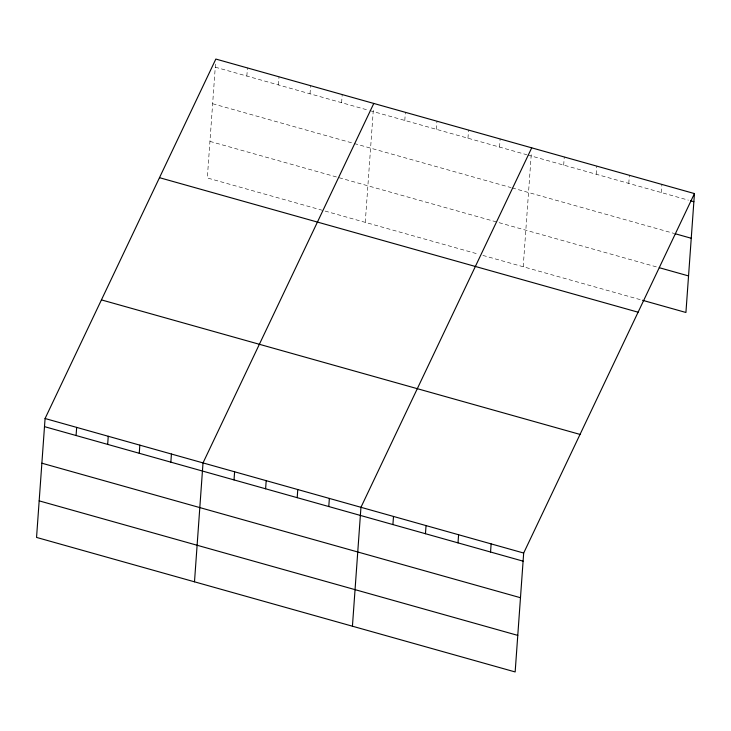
<?xml version="1.0" encoding="UTF-8"?>
<svg xmlns="http://www.w3.org/2000/svg" width="731" height="731" viewBox="0 0 731 731"><rect width="100%" height="100%" fill="white"/><g stroke="black" fill="none" stroke-linecap="round" stroke-linejoin="round"><path stroke-width="0.55" stroke-dasharray="3.65 2.74" d="M215.481 64.127L207.321 177.962L478.54 254.196M246.85 76.051L247.434 67.928M278.438 84.933L279.023 76.81M310.026 93.806L310.611 85.691M341.615 102.687L342.199 94.564M365.262 222.352L373.422 108.517M404.791 120.441L405.376 112.327M436.38 129.323L436.964 121.2M467.968 138.205L468.544 130.081M499.556 147.077L500.132 138.963M523.204 266.742L531.364 152.916M563.683 165.105L564.268 156.982M596.231 174.252L596.816 166.138M628.779 183.399L629.364 175.285M661.327 192.545L661.902 184.431M215.261 67.17L368.844 110.344M369.932 110.646L526.786 154.734M527.873 155.036L688.447 200.175M212.639 103.729L353.155 143.23M354.243 143.532L511.097 187.62M512.184 187.922L673.891 233.381M209.943 141.403L658.174 267.391M482.899 255.421L641.452 299.984"/><path stroke-width="1.1" d="M45.075 418.516L36.55 537.422L515.154 671.944L523.679 553.038L694.45 193.578L215.846 59.056L45.075 418.516L523.679 553.038M76.079 435.512L76.664 427.397M107.667 444.393L108.252 436.27M139.255 453.275L139.84 445.152M170.844 462.147L171.429 454.033M194.492 581.812L203.017 462.906L373.788 103.446M234.021 479.911L234.605 471.787M265.609 488.783L266.194 480.669M297.197 497.665L297.773 489.542M328.786 506.546L329.361 498.423M352.433 626.211L360.95 507.305L531.72 147.836M392.912 524.575L393.497 516.452M425.46 533.721L426.045 525.598M458.008 542.868L458.593 534.745M490.556 552.015L491.131 543.891M694.45 193.578L685.925 312.484L642.531 300.286M690.612 200.778L693.865 201.701M674.978 233.682L691.252 238.26M659.252 267.692L688.547 275.925M159.486 177.679L638.099 312.201M101.426 299.893L580.03 434.415M44.49 426.639L523.094 561.161M41.868 463.198L520.481 597.72M39.172 500.863L517.776 635.385"/></g></svg>
